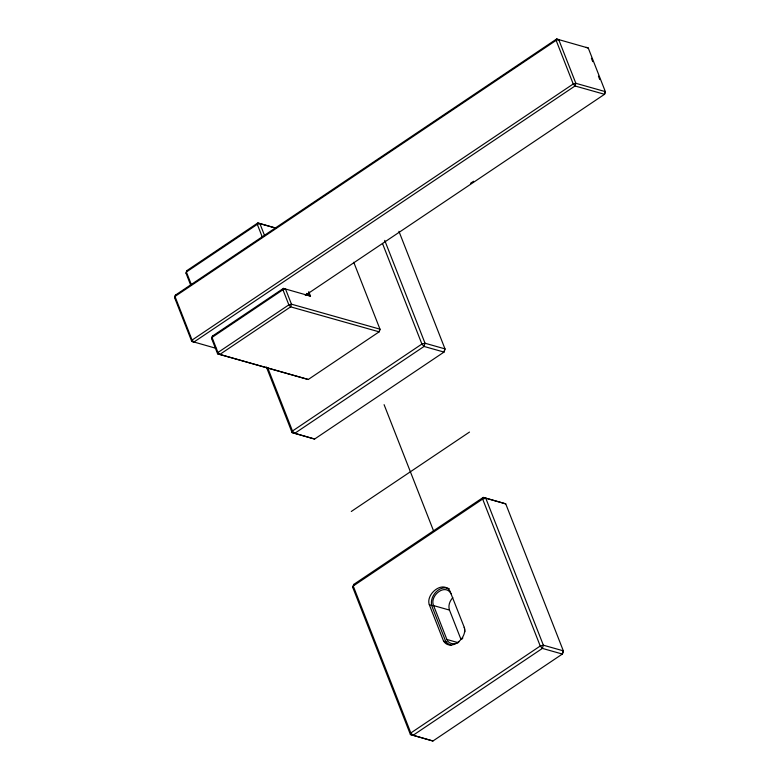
<?xml version="1.0" encoding="UTF-8"?>
<svg xmlns="http://www.w3.org/2000/svg" width="780" height="780" viewBox="0 0 780 780"><rect width="100%" height="100%" fill="white"/><g stroke="black" fill="none" stroke-linecap="round" stroke-linejoin="round"><path stroke-width="1.17" d="M464.909 631.868L464.587 628.514M193.879 342.069L192.085 340.07L174.993 296.449L556.14 40.355L556.618 39L558.753 39.683L575.845 83.304L575.026 85.976L193.879 342.069L191.743 341.377L174.652 297.765L175.471 295.094L556.618 39L588.257 48.019L605.348 91.63L604.529 94.302L305.273 295.376M190.7 285.158L186.049 273.293L186.868 270.621L257.78 222.973L276.412 228.238M353.75 262.265L379.977 329.17L379.148 331.841L308.246 379.49L217.601 353.818L211.682 338.715L212.511 336.043L283.413 288.405L310.518 296.137L308.763 291.661M352.823 587.584L353.808 584.376L483.22 497.425L503.188 503.071L505.752 503.89L563.335 650.842L562.926 652.421L562.361 654.05L432.939 741L410.416 734.536L352.823 587.584L353.808 584.376M174.652 297.765L175.471 295.094M186.049 273.293L186.868 270.621M211.682 338.715L212.511 336.043M452.819 597.636C449.748 600.883 447.954 605.709 449.485 610.087L460.999 639.444M461.672 639.405L462.862 637.913M470.545 183.29L473.577 181.252M266.38 367.01L292.071 432.578L314.603 439.043L444.015 352.082L445 348.884L398.931 231.319M351.293 511.475L469.482 432.071M458.923 641.959C455.149 644.836 448.666 644.417 446.881 639.473L433.602 605.602C429.244 595.978 445.107 582.718 451.123 593.824M558.753 39.683L556.14 40.355L573.232 83.977L575.026 85.976L604.529 94.302L605.348 91.63L575.845 83.304L573.232 83.977L192.085 340.07L191.743 341.377L216.577 348.475M285.548 289.087L282.935 289.76L212.033 337.409L217.942 352.502L219.736 354.5L290.648 306.852L291.466 304.18L285.548 289.087L283.413 288.405L282.935 289.76L288.853 304.853L290.648 306.852L379.148 331.841L379.977 329.17L291.466 304.18L288.853 304.853L217.942 352.502L217.601 353.818L308.246 379.49M276.218 228.267L257.78 222.973L257.302 224.338L186.391 271.976L191.461 284.924M505.752 503.89L483.22 497.425L482.644 499.054L353.233 586.004L410.826 732.966L412.971 735.365L542.383 648.404L543.367 645.206L485.784 498.254L482.644 499.054L540.238 646.015L542.383 648.404L562.361 654.05L563.335 650.842L543.367 645.206L540.238 646.015L410.826 732.966L410.416 734.536L432.939 741M433.602 605.602L449.485 610.087M464.402 627.705L449.885 590.889C442.669 579.95 425.539 594.243 429.302 604.715L432.715 605.67M446.881 639.473L458.231 642.681M429.302 604.715L443.576 641.131L446.979 642.096M586.121 47.326L588.257 48.019M314.603 439.043L292.071 432.578L292.49 430.999L267.677 367.702M449.329 588.764C439.354 584.259 428.639 596.934 432.042 606.538L445.39 640.594L446.726 642.886L451.103 645.45M443.576 641.131C450.791 652.07 467.922 637.777 464.159 627.305M591.416 58.276L592.732 61.63M598.435 76.167L599.742 79.521M384.715 240.376L425.032 343.239L424.047 346.447L294.635 433.397L292.49 430.999L421.902 344.048L425.032 343.239L445 348.884L444.015 352.082L424.047 346.447L421.902 344.048L382.473 243.438M384.091 404.674L433.622 531.043M264.556 235.521L259.915 223.665L257.302 224.338L262.373 237.276M306.589 293.456L306.111 294.811L310.518 296.137L306.589 293.456"/></g></svg>
